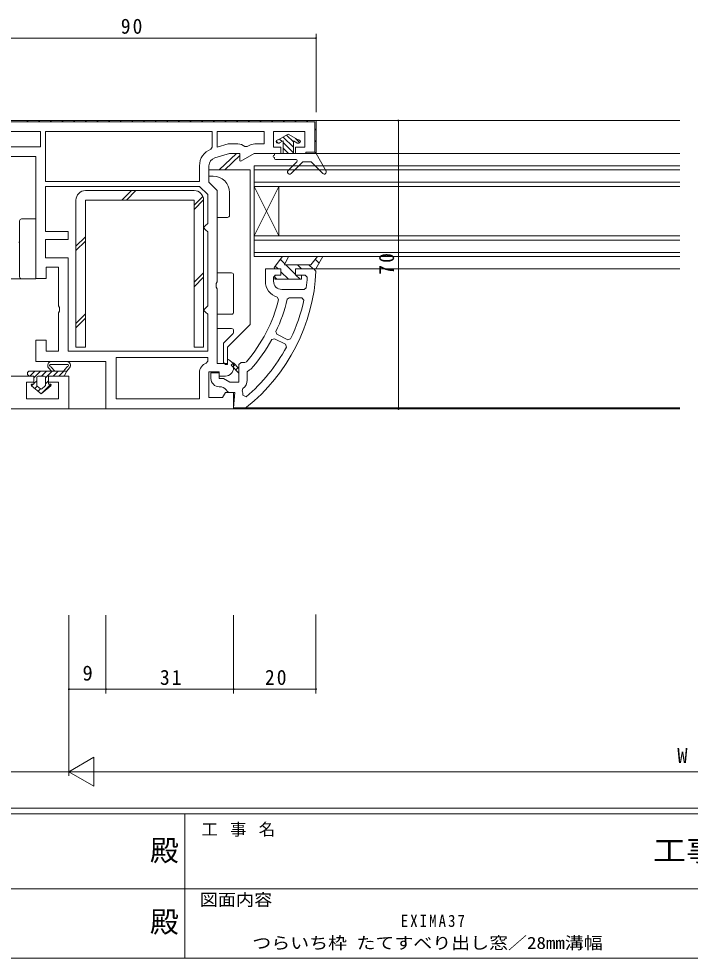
# Model space of a CAD drawing. Units: millimetres on the paper. Extents: x -420 to 373, y -297 to 267.
# Drawn here: x -73 to 90, y -297 to -69.1 of the extents above; entities that cross this region are included whole.
import ezdxf
from ezdxf.enums import TextEntityAlignment as Align

# ---------------------------------------------------------------- set-up
doc = ezdxf.new("R2010")
doc.units = ezdxf.units.MM
for name, color, linetype, lineweight in [('0-1_YKK_ZWAK', 7, 'Continuous', 9), ('0-3_YKK_12', 2, 'Continuous', 9), ('0-4_YKK_D', 6, 'Continuous', 9), ('0-6_YKK_13', 4, 'Continuous', 9), ('0-7_YKK_11', 7, 'Continuous', 9)]:
    doc.layers.add(name, color=color, linetype=linetype, lineweight=lineweight)
doc.layers.add('0-2_USER1', color=3, linetype='Continuous')
doc.styles.add('ＭＳ ゴシック', font='')
doc.styles.get('ＭＳ ゴシック').set_extended_font_data('MS Gothic')

msp = doc.modelspace()

# ---------------------------------------------------------------- linework, layer by layer
at = {"layer": '0-1_YKK_ZWAK'}
for p, q in [((352.3, -260.6), (-417.7, -260.6)), ((314.5, -262), (-417.7, -262)), ((-32.7, -262), (-32.7, -297)), ((-160.1, -280.199), (-31.3, -280.199)), ((-31.3, -280.199), (97.5, -280.199)), ((-417.7, -297), (314.5, -297))]:
    msp.add_line(p, q, dxfattribs=at)
at = {"layer": '0-3_YKK_12'}
for p, q in [((87.48, -93.739), (-106.335, -93.739)), ((87.48, -101.739), (-1.36, -101.739)), ((87.48, -104.739), (-15.86, -104.739)), ((-15.86, -104.739), (-15.86, -126.739)), ((87.48, -105.739), (-15.86, -105.739)), ((87.48, -108.739), (-15.86, -108.739)), ((87.48, -109.739), (-15.86, -109.739)), ((-15.86, -121.739), (-9.86, -109.739)), ((-15.86, -109.739), (-9.86, -121.739)), ((-9.86, -121.739), (-9.86, -109.739)), ((87.48, -121.739), (-15.86, -121.739)), ((87.48, -122.739), (-15.86, -122.739)), ((87.48, -125.739), (-15.86, -125.739)), ((87.48, -126.739), (-15.86, -126.739)), ((87.48, -129.739), (-1.362, -129.739)), ((87.48, -163.739), (-61.36, -163.739)), ((87.48, -163.439), (-18.037, -163.439))]:
    msp.add_line(p, q, dxfattribs=at)
at = {"layer": '0-4_YKK_D'}
for p, q in [((-0.86, -91.739), (-0.86, -72.739)), ((-90.86, -73.739), (-0.86, -73.739)), ((19.14, -93.739), (19.14, -163.739)), ((-60.86, -213.737), (-60.86, -252.737)), ((-60.86, -213.737), (-60.86, -232.737)), ((-60.86, -213.737), (-60.86, -252.737)), ((-51.86, -213.737), (-51.86, -232.737)), ((-51.86, -213.737), (-51.86, -232.737)), ((-20.86, -213.737), (-20.86, -232.737)), ((-20.86, -213.737), (-20.86, -232.737)), ((-0.863, -213.628), (-0.863, -232.737)), ((-60.86, -231.737), (-51.86, -231.737)), ((-51.86, -231.737), (-20.86, -231.737)), ((-0.863, -231.737), (-20.86, -231.737)), ((-60.86, -251.737), (-54.798, -248.237)), ((-54.798, -255.237), (-54.798, -248.237)), ((-60.86, -251.737), (-125.86, -251.737)), ((-60.86, -251.737), (-54.798, -255.237)), ((-60.86, -251.737), (-48.736, -251.737)), ((-53.86, -251.737), (232.14, -251.737))]:
    msp.add_line(p, q, dxfattribs=at)
for centre, start, end in [((-0.86, -73.739), 0, 180), ((-0.86, -73.739), 180, 0), ((19.14, -93.739), 90, 270), ((19.14, -93.739), 270, 90), ((19.14, -163.739), 90, 270), ((19.14, -163.739), 270, 90), ((-60.86, -231.737), 0, 180), ((-60.86, -231.737), 180, 0), ((-51.86, -231.737), 0, 180), ((-51.86, -231.737), 0, 180), ((-51.86, -231.737), 180, 0), ((-51.86, -231.737), 180, 0), ((-20.86, -231.737), 0, 180), ((-20.86, -231.737), 0, 180), ((-20.86, -231.737), 180, 0), ((-20.86, -231.737), 180, 0), ((-0.863, -231.737), 0, 180), ((-0.863, -231.737), 180, 0)]:
    msp.add_arc(centre, 0.106, start, end, dxfattribs=at)
at = {"layer": '0-6_YKK_13'}
for p, q in [((-7.61, -97.039), (-10.035, -98.439)), ((-8.839, -97.749), (-6.36, -100.227)), ((-7.985, -97.256), (-6.36, -98.88)), ((-7.61, -97.039), (-5.185, -98.439)), ((-10.546, -98.735), (-10.042, -99.239)), ((-10.16, -98.439), (-10.035, -98.439)), ((-10.16, -99.239), (-9.928, -99.239)), ((-8.86, -98.685), (-9.728, -99.186)), ((-9.693, -98.242), (-9.107, -98.827)), ((-8.86, -98.685), (-8.86, -101.739)), ((-8.86, -99.074), (-6.36, -101.574)), ((-6.36, -98.685), (-5.493, -99.186)), ((-6.36, -98.685), (-6.36, -101.739)), ((-5.822, -98.072), (-4.774, -99.119)), ((-5.293, -99.239), (-5.06, -99.239)), ((-5.185, -98.439), (-5.06, -98.439)), ((-24.338, -105.74), (-20.16, -101.74)), ((-19.36, -102.24), (-23.023, -105.74)), ((-20.16, -101.74), (-19.36, -101.74)), ((-19.36, -101.74), (-19.36, -102.24)), ((-10.96, -101.739), (-10.96, -102.139)), ((-10.96, -101.739), (-0.86, -101.739)), ((-8.86, -100.421), (-7.542, -101.739)), ((1.574, -105.991), (-0.86, -101.739)), ((-10.96, -102.739), (-10.96, -102.939)), ((-10.66, -103.239), (-5.699, -103.239)), ((-7.621, -105.886), (-5.487, -103.751)), ((-4.06, -103.739), (-6.914, -106.593)), ((-4.06, -103.739), (-2.06, -103.739)), ((-2.06, -103.739), (0.786, -106.592)), ((-26.86, -105.74), (-26.86, -107.24)), ((-16.86, -105.74), (-26.86, -105.74)), ((-16.86, -143.24), (-16.86, -105.74)), ((-26.86, -107.24), (-25.86, -107.24)), ((-30.46, -110.739), (-56.86, -110.739)), ((-47.972, -113.039), (-45.672, -110.739)), ((-46.911, -113.039), (-44.611, -110.739)), ((-21.86, -111.24), (-21.86, -116.74)), ((-59.16, -113.039), (-59.16, -148.739)), ((-56.86, -113.039), (-30.46, -113.039)), ((-56.86, -148.739), (-56.86, -113.039)), ((-30.46, -114.266), (-28.341, -112.146)), ((-30.46, -115.327), (-28.16, -113.027)), ((-30.46, -113.039), (-30.46, -148.739)), ((-28.16, -148.739), (-28.16, -113.039)), ((-72.86, -118.119), (-72.86, -131.769)), ((-72.36, -117.619), (-68.86, -117.619)), ((-68.86, -132.119), (-68.86, -117.619)), ((-68.86, -118.619), (-68.86, -119.619)), ((-59.16, -124.227), (-56.86, -121.927)), ((-59.16, -125.289), (-56.86, -122.989)), ((-68.86, -132.119), (-80.86, -132.119)), ((-30.46, -133.004), (-28.16, -130.704)), ((-30.46, -134.065), (-28.16, -131.765)), ((-20.86, -131.24), (-20.86, -140.24)), ((-59.16, -142.966), (-56.86, -140.666)), ((-59.16, -144.027), (-56.86, -141.727)), ((-22.36, -148.74), (-16.86, -143.24)), ((-21.007, -145.406), (-23.36, -147.76)), ((-20.86, -144.74), (-20.86, -145.053)), ((-59.16, -148.739), (-56.86, -148.739)), ((-30.46, -148.739), (-28.16, -148.739)), ((-65.123, -152.239), (-61.388, -152.239)), ((-70.903, -154.883), (-70.616, -154.596)), ((-70.36, -154.539), (-61.393, -154.539)), ((-70.344, -155.738), (-69.145, -154.539)), ((-69.36, -156.169), (-67.73, -154.539)), ((-67.516, -155.739), (-66.316, -154.539)), ((-66.56, -156.197), (-64.902, -154.539)), ((-65.118, -154.539), (-65.812, -153.714)), ((-65.355, -152.939), (-61.149, -152.94)), ((-64.318, -154.539), (-65.145, -153.56)), ((-64.688, -155.739), (-63.488, -154.539)), ((-63.274, -155.739), (-62.074, -154.539)), ((-62.193, -154.539), (-61.366, -153.56)), ((-69.36, -155.739), (-70.36, -155.739)), ((-69.36, -157.739), (-69.36, -155.739)), ((-69.36, -157.583), (-68.66, -156.883)), ((-68.66, -156.039), (-68.66, -158.006)), ((-66.86, -155.739), (-68.36, -155.739)), ((-66.56, -158.006), (-66.56, -156.039)), ((-66.56, -157.612), (-65.86, -156.912)), ((-65.86, -157.739), (-65.86, -155.739)), ((-62.233, -155.739), (-65.86, -155.739)), ((-67.61, -160.039), (-69.986, -158.098)), ((-69.925, -158.148), (-69.516, -157.739)), ((-69.36, -157.739), (-69.858, -157.739)), ((-69.147, -158.784), (-68.577, -158.214)), ((-67.8, -158.851), (-68.55, -158.238)), ((-68.368, -159.42), (-67.8, -158.851)), ((-67.61, -160.039), (-65.235, -158.098)), ((-66.67, -158.238), (-67.42, -158.851)), ((-67.409, -159.875), (-65.288, -157.753)), ((-65.362, -157.739), (-65.86, -157.739))]:
    msp.add_line(p, q, dxfattribs=at)
for points in [[(-22.36, -117.24), (-24.86, -117.24), (-24.86, -130.74), (-21.36, -130.74)], [(-21.36, -140.74), (-24.86, -140.74), (-24.86, -144.24), (-21.36, -144.24)], [(-23.36, -147.76), (-23.36, -152.44), (-22.86, -152.94), (-22.36, -152.94), (-22.36, -148.74)], [(-61.97, -155.584), (-61.393, -154.539), (-60.699, -153.714)]]:
    msp.add_lwpolyline(points, dxfattribs=at)
for centre, radius, start, end in [((-10.16, -98.839), 0.4, 90, 270), ((-9.928, -98.839), 0.4, 270, 300), ((-5.293, -98.839), 0.4, 239.99998, 270), ((-5.06, -98.839), 0.4, 270, 90), ((-10.96, -102.439), 0.3, 90, 270), ((-10.66, -102.939), 0.3, 180, 270), ((-5.699, -103.539), 0.3, 315.00002, 90), ((-7.267, -106.239), 0.5, 134.99983, 314.99998), ((1.14, -106.239), 0.5, 224.92854, 29.79002), ((-25.86, -111.24), 4, 0, 90), ((-56.86, -113.039), 2.3, 90, 180), ((-30.46, -113.039), 2.3, 0, 90), ((-72.36, -118.119), 0.5, 90, 180), ((-22.36, -116.74), 0.5, 270, 0), ((-73.36, -122.986), 0.5, 310, 0), ((-72.36, -131.619), 0.5, 180, 270), ((-21.36, -131.24), 0.5, 0, 90), ((-21.36, -140.24), 0.5, 270, 0), ((-21.36, -144.74), 0.5, 0, 90), ((-21.36, -145.053), 0.5, 314.99998, 0), ((-65.126, -153.136), 0.897, 89.79349, 220.11255), ((-61.385, -153.136), 0.897, 319.88744, 90.2065), ((-70.36, -155.139), 0.6, 90, 270), ((-65.355, -153.139), 0.2, 89.99844, 242.44388), ((-65.911, -154.203), 1, 40.04633, 62.44388), ((-60.6, -154.203), 1, 117.55611, 139.95366), ((-61.155, -153.139), 0.2, 297.55611, 91.93042), ((-68.36, -156.039), 0.3, 90, 180), ((-66.86, -156.039), 0.3, 0, 90), ((-62.233, -155.439), 0.3, 270, 331.1134), ((-69.858, -157.941), 0.202, 90, 230.74739), ((-68.36, -158.006), 0.3, 180, 230.74739), ((-67.61, -158.619), 0.3, 230.74739, 309.25259), ((-66.86, -158.006), 0.3, 309.25259, 0), ((-65.362, -157.941), 0.202, 309.25259, 90)]:
    msp.add_arc(centre, radius, start, end, dxfattribs=at)
at = {"layer": '0-7_YKK_11'}
for p, q in [((-71.061, -93.739), (-70.761, -94.039)), ((-68.233, -93.739), (-67.933, -94.039)), ((-65.404, -93.739), (-65.104, -94.039)), ((-62.576, -93.739), (-62.276, -94.039)), ((-59.748, -93.739), (-59.448, -94.039)), ((-56.919, -93.739), (-56.619, -94.039)), ((-54.091, -93.739), (-53.791, -94.039)), ((-51.262, -93.739), (-50.962, -94.039)), ((-48.434, -93.739), (-48.134, -94.039)), ((-45.605, -93.739), (-45.305, -94.039)), ((-42.777, -93.739), (-42.477, -94.039)), ((-39.949, -93.739), (-39.649, -94.039)), ((-37.12, -93.739), (-36.82, -94.039)), ((-34.292, -93.739), (-33.992, -94.039)), ((-31.463, -93.739), (-31.163, -94.039)), ((-28.635, -93.739), (-28.335, -94.039)), ((-25.806, -93.739), (-25.506, -94.039)), ((-22.978, -93.739), (-22.678, -94.039)), ((-20.15, -93.739), (-19.85, -94.039)), ((-17.321, -93.739), (-17.021, -94.039)), ((-14.493, -93.739), (-14.193, -94.039)), ((-11.664, -93.739), (-11.364, -94.039)), ((-8.836, -93.739), (-8.536, -94.039)), ((-6.007, -93.739), (-5.707, -94.039)), ((-3.179, -93.739), (-2.879, -94.039)), ((-26.06, -96.439), (-66.56, -96.439)), ((-24.86, -96.439), (-13.46, -96.439)), ((-1.16, -95.758), (-0.86, -96.058)), ((-88.16, -100.139), (-67.76, -100.139)), ((-1.16, -98.586), (-0.86, -98.886)), ((-1.36, -101.739), (-3.36, -101.739)), ((-1.207, -101.368), (-0.995, -101.58)), ((-66.56, -109.739), (-29.113, -109.739)), ((-9.518, -127.441), (-8.409, -128.55)), ((-1.052, -127.422), (-0.102, -128.372)), ((-10.74, -129.047), (-10.048, -129.739)), ((-2.081, -128.739), (-8.497, -128.739)), ((-8.22, -128.739), (-5.849, -131.11)), ((-5.392, -128.739), (-4.392, -129.739)), ((-2.563, -128.739), (-1.563, -129.739)), ((-10.862, -131.754), (-10.377, -132.239)), ((-9.562, -131.239), (-10.662, -131.239)), ((-9.362, -130.425), (-7.548, -132.239)), ((-5.733, -131.226), (-4.72, -132.239)), ((-9.928, -137.184), (-10.274, -136.582)), ((-7.855, -137.124), (-7.369, -136.739)), ((-8.258, -148.044), (-10.932, -146.682)), ((-8.046, -148.729), (-8.258, -148.044)), ((-27.16, -151.239), (-49.36, -151.239)), ((-19.062, -152.439), (-19.562, -152.939)), ((-21.027, -153.54), (-20.461, -152.975)), ((-20.319, -154.248), (-19.754, -153.682)), ((-19.612, -154.955), (-19.562, -154.905)), ((-19.562, -152.939), (-19.562, -157.239)), ((-18.612, -158.776), (-18.79, -159.359)), ((-18.635, -160.394), (-17.81, -160.804))]:
    msp.add_line(p, q, dxfattribs=at)
for points in [[(-90.86, -93.739), (-0.86, -93.739), (-0.86, -101.739), (-5.86, -101.739), (-5.86, -100.239), (-3.56, -100.239), (-3.56, -96.439), (-11.16, -96.439), (-11.16, -100.239), (-9.36, -100.239), (-9.36, -101.739), (-15.86, -101.739), (-19.133, -103.629), (-19.36, -103.498), (-19.36, -101.739), (-21.86, -101.739), (-25.435, -102.812)], [(-1.36, -101.739), (-3.36, -101.739), (-3.36, -101.439), (-1.16, -101.439), (-1.16, -94.039), (-90.56, -94.039), (-90.56, -107.439), (-88.36, -107.439), (-88.36, -107.739), (-90.36, -107.739)], [(-26.06, -96.439), (-66.56, -96.439), (-66.56, -108.539), (-29.16, -108.539), (-29.16, -104.727)], [(-26.383, -100.706), (-26.06, -100.238), (-26.06, -96.439)], [(-24.86, -96.439), (-13.46, -96.439), (-13.46, -99.439), (-15.726, -99.439)], [(-19.86, -99.439), (-22.198, -99.439), (-24.86, -100.238), (-24.86, -96.439)], [(-17.126, -99.814), (-17.576, -100.074), (-18.134, -100.035)], [(-22.86, -155.739), (-24.36, -155.739), (-24.36, -154.739), (-26.86, -154.739), (-26.86, -160.939), (-23.553, -160.939), (-22.86, -159.739), (-20.86, -159.739), (-20.86, -163.739), (-51.86, -163.739), (-51.86, -152.239), (-68.86, -152.239), (-68.86, -147.039), (-66.36, -147.039), (-66.36, -149.739), (-63.36, -149.739), (-63.36, -140.405), (-63.11, -139.972), (-63.11, -139.106), (-63.36, -138.673), (-63.36, -129.339), (-66.36, -129.339), (-66.36, -132.039), (-68.86, -132.039), (-68.86, -102.439), (-78.26, -102.439)], [(-26.86, -104.727), (-26.86, -108.739), (-24.86, -110.739), (-24.86, -132.873), (-25.11, -133.306), (-25.11, -134.172), (-24.86, -134.605), (-24.86, -152.739), (-22.36, -152.739), (-22.36, -151.834), (-22.115, -151.718), (-20.86, -152.739), (-20.86, -153.739)], [(-13.162, -132.739), (-13.162, -129.739), (-9.562, -129.739)], [(-0.863, -130.262), (-1.362, -129.739), (-5.662, -129.739)], [(-10.662, -131.239), (-11.162, -131.739), (-11.162, -132.739)], [(-2.966, -131.781), (-3.464, -131.239), (-5.662, -131.239)], [(-9.162, -134.739), (-3.749, -134.739), (-3.254, -134.311)], [(-7.369, -136.739), (-4.292, -136.739), (-3.804, -137.346)], [(-7.033, -146.747), (-7.71, -146.976), (-10.384, -145.614), (-10.609, -144.953)], [(-8.258, -148.044), (-10.932, -146.682), (-11.598, -146.887)], [(-27.16, -151.239), (-49.36, -151.239), (-49.36, -161.239), (-29.16, -161.239), (-29.16, -154.939)], [(-27.494, -152.582), (-27.16, -152.111), (-27.16, -151.239)], [(-19.062, -152.439), (-18.112, -152.439), (-17.732, -152.265)], [(-19.562, -152.939), (-19.562, -157.239), (-21.803, -157.239), (-23.362, -156.339), (-24.362, -156.339), (-24.362, -154.939), (-26.362, -154.939), (-26.362, -156.339)], [(-16.662, -154.08), (-17.049, -154.247), (-17.562, -154.747), (-17.562, -156.739)], [(-125.86, -163.739), (-60.86, -163.739), (-60.86, -155.739), (-65.86, -155.739), (-65.86, -157.239), (-63.36, -157.239), (-63.36, -161.239), (-71.16, -161.239), (-71.16, -157.239), (-69.36, -157.239), (-69.36, -155.739), (-85.86, -155.739)], [(-24.362, -158.339), (-23.919, -158.339), (-23.798, -158.354)], [(-22.47, -159.45), (-22.017, -159.739), (-20.584, -159.739), (-20.908, -163.439), (-18.037, -163.439), (-17.725, -163.33)]]:
    msp.add_lwpolyline(points, dxfattribs=at)
for points in [[(-88.16, -100.139), (-67.76, -100.139), (-67.76, -96.439), (-88.16, -96.439)], [(-66.56, -109.739), (-29.113, -109.739), (-27.16, -111.692), (-27.16, -118.739), (-27.66, -119.239), (-28.16, -119.739), (-27.66, -120.239), (-27.16, -120.739), (-27.16, -138.739), (-27.66, -139.239), (-28.16, -139.739), (-27.66, -140.239), (-27.16, -140.739), (-27.16, -149.739), (-61.06, -149.739), (-61.06, -127.039), (-66.56, -127.039), (-66.56, -122.639), (-61.06, -122.639), (-61.06, -120.639), (-66.56, -120.639)], [(-2.081, -128.739), (-8.497, -128.739), (-7.566, -126.739), (-8.983, -126.739), (-11.016, -129.409), (-10.844, -129.739), (-9.362, -129.739), (-9.362, -131.239), (-10.862, -131.239), (-10.862, -132.239), (-4.362, -132.239), (-4.362, -131.239), (-5.862, -131.239), (-5.862, -129.739), (-0.862, -129.739), (0.806, -126.739), (-0.519, -126.739)], [(-19.562, -155.005), (-21.445, -153.122), (-20.879, -152.556), (-19.562, -153.873)]]:
    msp.add_lwpolyline(points, close=True, dxfattribs=at)
for centre, radius, start, end in [((-19.86, -102.239), 2.8, 51.94031, 90), ((-15.726, -102.239), 2.8, 89.99998, 120), ((-24.86, -104.727), 4.3, 110.74236, 180.00002), ((-24.86, -104.727), 2, 106.69922, 180), ((-45.814, -128.173), 45, 308.62424, 357.33907), ((-45.814, -128.173), 43, 351.7943, 355.187), ((-9.162, -132.739), 4, 179.99998, 253.86119), ((-9.162, -132.739), 2, 180, 269.99998), ((-45.814, -128.173), 37, 319.37383, 345.90544), ((-45.814, -128.173), 39, 334.5159, 346.73137), ((-45.814, -128.173), 43, 334.40886, 347.68326), ((-45.814, -128.173), 39, 318.37411, 331.32433), ((-45.814, -128.173), 43, 310.63692, 331.44263), ((-26.66, -154.939), 2.5, 109.47122, 179.99998), ((-22.86, -153.739), 2, 270, 359.99998), ((-24.362, -156.339), 2, 180, 269.99998), ((-20.062, -156.739), 2.5, 305.45689, 0.00002), ((-24.284, -160.294), 2, 24.96335, 75.9453), ((-21.13, -160.239), 2.5, 356.45901, 20.6167)]:
    msp.add_arc(centre, radius, start, end, dxfattribs=at)

# ---------------------------------------------------------------- texts
at = {"layer": '0-1_YKK_ZWAK', "color": 2, "style": 'ＭＳ ゴシック'}
for p in [(-41.182, -274.956), (-41.182, -292.278)]:
    msp.add_text('殿', height=5.132, dxfattribs=at).set_placement(p, align=Align.BOTTOM_LEFT)
at = {"layer": '0-1_YKK_ZWAK', "color": 2, "style": 'ＭＳ ゴシック', "width": 1.15}
msp.add_text('工事', height=5.132, dxfattribs=at).set_placement((80.931, -274.956), align=Align.BOTTOM_LEFT)
at = {"layer": '0-1_YKK_ZWAK', "style": 'ＭＳ ゴシック', "width": 1.1}
msp.add_text('図面内容', height=2.933, dxfattribs=at).set_placement((-29.083, -285.148), align=Align.BOTTOM_LEFT)
at = {"layer": '0-1_YKK_ZWAK', "insert": (-28.688, -267.533), "char_height": 2.933, "attachment_point": 7, "style": 'ＭＳ ゴシック'}
msp.add_mtext('\\T1.16;工\\~事\\~名', dxfattribs=at)
at = {"layer": '0-2_USER1', "color": 7, "style": 'ＭＳ ゴシック', "width": 1.15}
msp.add_text('つらいち枠 たてすべり出し窓／28mm溝幅 ', height=2.933, dxfattribs=at).set_placement((-16.321, -295.625), align=Align.BOTTOM_LEFT)
at = {"layer": '0-2_USER1', "color": 7, "insert": (19.717, -289.449), "char_height": 2.933, "attachment_point": 7, "style": 'ＭＳ ゴシック'}
msp.add_mtext('\\T1.28;\\W0.9;EXIMA37\\~', dxfattribs=at)
at = {"layer": '0-4_YKK_D', "color": 3, "style": 'ＭＳ ゴシック'}
for s, p in [('9', (-57.56, -230.737)), ('W', (86.871, -250.737))]:
    msp.add_text(s, height=3.666, dxfattribs=at).set_placement(p, align=Align.BOTTOM_LEFT)
at = {"layer": '0-4_YKK_D', "color": 3, "char_height": 3.666, "attachment_point": 7, "style": 'ＭＳ ゴシック'}
for s, insert in [('\\T1.21;\\W0.95;90', (-48.26, -72.739)), ('\\T1.21;\\W0.95;31', (-38.76, -230.737)), ('\\T1.21;\\W0.95;20', (-13.262, -230.737))]:
    msp.add_mtext(s, dxfattribs=dict(at, insert=insert))
at = {"layer": '0-4_YKK_D', "color": 3, "insert": (18.14, -131.139), "char_height": 3.666, "attachment_point": 7, "rotation": 90, "style": 'ＭＳ ゴシック'}
msp.add_mtext('\\T1.21;\\W0.95;70', dxfattribs=at)

doc.saveas('drawing.dxf')
